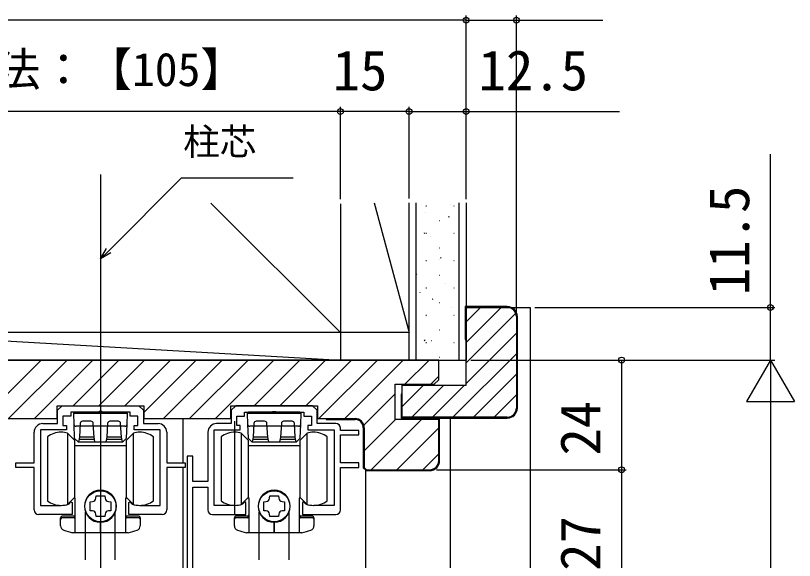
# Model space of a CAD drawing. Units: millimetres, scale not verified. Extents: x -525 to 525, y -783 to 780.
# Drawn here: x -330 to -159.6, y 453.6 to 572.8 of the extents above; entities that cross this region are included whole.
import ezdxf
from ezdxf.enums import TextEntityAlignment as Align

# ---------------------------------------------------------------- set-up
doc = ezdxf.new("R2010")
doc.units = ezdxf.units.MM
doc.header["$LTSCALE"] = 4
for name, color, linetype in [('0-3_YKK_11', 7, 'Continuous'), ('0-4_YKK_12', 2, 'Continuous'), ('0-5_YKK_13', 4, 'Continuous'), ('0-7_YKK_D', 6, 'Continuous'), ('0-9_YSS_K', 3, 'Continuous'), ('0-A_YSS_KE', 3, 'Continuous')]:
    doc.layers.add(name, color=color, linetype=linetype)
doc.styles.add('ＭＳ ゴシック', font='')
doc.styles.get('ＭＳ ゴシック').set_extended_font_data('MS Gothic')

msp = doc.modelspace()

# ---------------------------------------------------------------- linework, layer by layer
at = {"layer": '0-3_YKK_11'}
msp.add_line((-292.433, 476.429), (-292.433, 447.029), dxfattribs=at)
for points in [[(-324.033, 483.529), (-320.833, 483.529), (-320.833, 486.429), (-319.833, 487.429)], [(-319.833, 487.429), (-303.033, 487.429), (-302.033, 486.429), (-302.033, 483.529), (-298.833, 483.529)], [(-259.933, 483.529), (-264.033, 483.529), (-264.033, 486.429), (-265.033, 487.429), (-281.833, 487.429), (-282.833, 486.429), (-282.833, 483.529), (-286.033, 483.529)], [(-302.783, 465.629), (-298.333, 465.629), (-298.333, 482.129), (-304.033, 482.129), (-304.033, 483.129), (-303.233, 483.129), (-303.233, 485.129), (-304.933, 485.129), (-304.933, 486.029), (-310.975, 486.029), (-311.158, 486.149), (-311.708, 486.149), (-311.891, 486.029), (-317.933, 486.029), (-317.933, 485.129), (-319.633, 485.129), (-319.633, 483.129), (-318.833, 483.129), (-318.833, 482.129), (-324.533, 482.129), (-324.533, 465.629), (-320.083, 465.629)], [(-282.083, 465.629), (-286.533, 465.629), (-286.533, 482.129), (-280.833, 482.129), (-280.833, 483.129), (-281.633, 483.129), (-281.633, 485.129), (-279.933, 485.129), (-279.933, 486.029), (-273.891, 486.029), (-273.708, 486.149), (-273.158, 486.149), (-272.975, 486.029), (-266.933, 486.029), (-266.933, 485.129), (-265.233, 485.129), (-265.233, 483.129), (-266.033, 483.129), (-266.033, 482.129), (-260.333, 482.129), (-260.333, 465.629), (-264.783, 465.629)], [(-258.933, 464.629), (-258.933, 473.929), (-254.933, 473.929), (-254.933, 474.929), (-258.933, 474.929), (-258.933, 481.029), (-254.933, 481.029), (-254.933, 482.029), (-258.933, 482.029), (-258.933, 482.529)], [(-325.933, 464.629), (-325.933, 473.929), (-329.933, 473.929), (-329.933, 474.929), (-325.933, 474.929), (-325.933, 481.629)], [(-296.933, 481.629), (-296.933, 474.929), (-292.933, 474.929), (-292.933, 473.929), (-296.933, 473.929), (-296.933, 464.629)], [(-287.933, 481.629), (-287.933, 470.829), (-291.233, 470.829), (-291.233, 476.429), (-292.433, 476.429)], [(-291.233, 447.029), (-291.233, 469.629), (-287.933, 469.629), (-287.933, 464.629)], [(-318.398, 465.894), (-318.278, 465.967), (-317.88, 466.365), (-317.633, 466.263), (-317.633, 463.629), (-324.933, 463.629)], [(-297.933, 463.629), (-305.233, 463.629), (-305.233, 466.263), (-304.986, 466.365), (-304.588, 465.967), (-304.468, 465.894)], [(-286.933, 463.629), (-279.633, 463.629), (-279.633, 466.263), (-279.88, 466.365), (-280.278, 465.967), (-280.398, 465.894)], [(-266.468, 465.894), (-266.588, 465.967), (-266.986, 466.365), (-267.233, 466.263), (-267.233, 463.629), (-259.933, 463.629)]]:
    msp.add_lwpolyline(points, dxfattribs=at)
for centre, radius, start, end in [((-324.033, 481.629), 1.9, 90.00001, 179.99999), ((-298.833, 481.629), 1.9, 0.00001, 89.99999), ((-286.033, 481.629), 1.9, 90.00001, 179.99999), ((-259.933, 482.529), 1, 0.00001, 89.99999), ((-320.083, 471.129), 5.5, 270, 287.83761), ((-302.783, 471.129), 5.5, 252.16239, 270), ((-282.083, 471.129), 5.5, 270, 287.83761), ((-264.783, 471.129), 5.5, 252.16239, 270), ((-324.933, 464.629), 1, 180.00001, 269.99999), ((-297.933, 464.629), 1, 270.00001, 359.99999), ((-286.933, 464.629), 1, 180.00001, 269.99999), ((-259.933, 464.629), 1, 270.00001, 359.99999)]:
    msp.add_arc(centre, radius, start, end, dxfattribs=at)
at = {"layer": '0-4_YKK_12'}
for p, q in [((-311.433, 538.003), (-311.433, 185.429)), ((-222.433, 508.929), (-217.433, 508.929)), ((-217.433, 508.929), (-217.433, 327.931)), ((-293.433, 484.629), (-293.433, 474.929)), ((-234.933, 484.729), (-234.933, 327.931)), ((-293.433, 473.929), (-293.433, 327.931)), ((-253.433, 473.629), (-253.433, 327.931))]:
    msp.add_line(p, q, dxfattribs=at)
at = {"layer": '0-5_YKK_13'}
for p, q in [((-317.333, 485.729), (-317.033, 486.029)), ((-317.333, 485.729), (-317.253, 483.429)), ((-311.433, 486.029), (-317.033, 486.029)), ((-305.833, 486.029), (-311.433, 486.029)), ((-305.833, 486.029), (-305.533, 485.729)), ((-279.333, 485.729), (-279.033, 486.029)), ((-279.333, 485.729), (-279.253, 483.429)), ((-273.433, 486.029), (-279.033, 486.029)), ((-267.833, 486.029), (-273.433, 486.029)), ((-267.833, 486.029), (-267.533, 485.729)), ((-313.511, 484.029), (-315.355, 484.029)), ((-307.511, 484.029), (-309.355, 484.029)), ((-282.033, 463.63), (-282.033, 484.031)), ((-275.511, 484.029), (-277.355, 484.029)), ((-269.511, 484.029), (-271.355, 484.029)), ((-317.253, 483.429), (-317.144, 480.329)), ((-311.433, 482.929), (-316.752, 482.929)), ((-315.854, 483.552), (-316.033, 480.529)), ((-312.833, 480.529), (-313.012, 483.552)), ((-306.114, 482.929), (-311.433, 482.929)), ((-309.854, 483.552), (-310.033, 480.529)), ((-306.833, 480.529), (-307.012, 483.552)), ((-305.722, 480.329), (-305.613, 483.429)), ((-279.253, 483.429), (-279.144, 480.329)), ((-273.433, 482.929), (-278.752, 482.929)), ((-277.854, 483.552), (-278.033, 480.529)), ((-274.833, 480.529), (-275.012, 483.552)), ((-268.114, 482.929), (-273.433, 482.929)), ((-271.854, 483.552), (-272.033, 480.529)), ((-268.833, 480.529), (-269.012, 483.552)), ((-267.722, 480.329), (-267.613, 483.429)), ((-323.033, 480.63), (-323.033, 473.63)), ((-318.633, 481.43), (-317.033, 479.83)), ((-318.633, 481.43), (-318.633, 465.83)), ((-310.033, 480.529), (-310.233, 479.529)), ((-306.833, 480.529), (-310.033, 480.529)), ((-306.633, 479.529), (-306.833, 480.529)), ((-305.833, 479.83), (-304.233, 481.43)), ((-304.233, 465.83), (-304.233, 481.43)), ((-299.833, 473.63), (-299.833, 480.63)), ((-285.033, 480.63), (-285.033, 473.63)), ((-280.633, 481.43), (-279.033, 479.83)), ((-280.633, 481.43), (-280.633, 465.83)), ((-272.033, 480.529), (-272.233, 479.529)), ((-268.833, 480.529), (-272.033, 480.529)), ((-268.633, 479.529), (-268.833, 480.529)), ((-267.833, 479.83), (-266.233, 481.43)), ((-266.233, 465.83), (-266.233, 481.43)), ((-261.833, 473.63), (-261.833, 480.63)), ((-316.317, 479.529), (-317.144, 480.329)), ((-317.033, 467.43), (-317.033, 479.83)), ((-312.733, 480.029), (-316.133, 480.029)), ((-311.433, 479.529), (-310.224, 479.529)), ((-310.224, 479.529), (-306.55, 479.529)), ((-306.733, 480.029), (-310.133, 480.029)), ((-305.722, 480.329), (-306.55, 479.529)), ((-305.833, 479.83), (-305.833, 467.43)), ((-278.317, 479.529), (-279.144, 480.329)), ((-279.033, 467.43), (-279.033, 479.83)), ((-274.733, 480.029), (-278.133, 480.029)), ((-273.433, 479.529), (-272.224, 479.529)), ((-272.224, 479.529), (-268.55, 479.529)), ((-268.733, 480.029), (-272.133, 480.029)), ((-267.722, 480.329), (-268.55, 479.529)), ((-267.833, 479.83), (-267.833, 467.43)), ((-311.433, 478.68), (-317.033, 478.68)), ((-305.833, 478.68), (-311.433, 478.68)), ((-273.433, 478.68), (-279.033, 478.68)), ((-267.833, 478.68), (-273.433, 478.68)), ((-323.033, 473.63), (-323.033, 466.63)), ((-299.833, 466.63), (-299.833, 473.63)), ((-285.033, 473.63), (-285.033, 466.63)), ((-261.833, 466.63), (-261.833, 473.63)), ((-317.033, 467.43), (-318.633, 465.83)), ((-312.441, 467.175), (-312.403, 467.68)), ((-304.233, 465.83), (-305.833, 467.43)), ((-279.033, 467.43), (-280.633, 465.83)), ((-274.441, 467.175), (-274.403, 467.68)), ((-266.233, 465.83), (-267.833, 467.43)), ((-314.683, 453.73), (-314.683, 464.131)), ((-308.183, 453.73), (-308.183, 464.131)), ((-276.683, 453.73), (-276.683, 464.131)), ((-270.183, 453.73), (-270.183, 464.131)), ((-320.133, 461.149), (-320.133, 462.93)), ((-317.233, 463.23), (-319.833, 463.23)), ((-317.233, 462.93), (-319.833, 462.93)), ((-311.433, 461.93), (-311.433, 459.63)), ((-311.433, 459.63), (-311.433, 461.93)), ((-303.033, 463.23), (-305.633, 463.23)), ((-303.033, 462.93), (-305.633, 462.93)), ((-302.733, 462.93), (-302.733, 461.149)), ((-282.133, 461.149), (-282.133, 462.93)), ((-279.233, 463.23), (-281.833, 463.23)), ((-279.233, 462.93), (-281.833, 462.93)), ((-273.433, 461.93), (-273.433, 459.63)), ((-273.433, 459.63), (-273.433, 461.93)), ((-265.033, 463.23), (-267.633, 463.23)), ((-265.033, 462.93), (-267.633, 462.93)), ((-264.733, 462.93), (-264.733, 461.149)), ((-311.433, 459.63), (-317.511, 459.63)), ((-305.355, 459.63), (-311.433, 459.63)), ((-273.433, 459.63), (-279.511, 459.63)), ((-267.355, 459.63), (-273.433, 459.63))]:
    msp.add_line(p, q, dxfattribs=at)
for points in [[(-305.613, 483.429), (-305.533, 485.729), (-317.333, 485.729)], [(-267.613, 483.429), (-267.533, 485.729), (-279.333, 485.729)], [(-312.633, 479.529), (-312.833, 480.529), (-316.033, 480.529), (-316.233, 479.529)], [(-274.633, 479.529), (-274.833, 480.529), (-278.033, 480.529), (-278.233, 479.529)], [(-316.317, 479.529), (-312.642, 479.529), (-311.433, 479.529)], [(-278.317, 479.529), (-274.642, 479.529), (-273.433, 479.529)], [(-316.933, 459.63), (-316.933, 467.23), (-317.233, 467.23)], [(-312.403, 467.68), (-310.463, 467.68), (-310.425, 467.175)], [(-305.633, 467.23), (-305.933, 467.23), (-305.933, 459.63)], [(-278.933, 459.63), (-278.933, 467.23), (-279.233, 467.23)], [(-274.403, 467.68), (-272.463, 467.68), (-272.425, 467.175)], [(-267.633, 467.23), (-267.933, 467.23), (-267.933, 459.63)], [(-313.179, 464.422), (-313.683, 464.46), (-313.683, 466.4), (-313.179, 466.438)], [(-309.688, 466.438), (-309.183, 466.4), (-309.183, 464.46), (-309.688, 464.422)], [(-275.179, 464.422), (-275.683, 464.46), (-275.683, 466.4), (-275.179, 466.438)], [(-271.688, 466.438), (-271.183, 466.4), (-271.183, 464.46), (-271.688, 464.422)], [(-310.425, 463.684), (-310.463, 463.18), (-312.403, 463.18), (-312.441, 463.684)], [(-272.425, 463.684), (-272.463, 463.18), (-274.403, 463.18), (-274.441, 463.684)]]:
    msp.add_lwpolyline(points, dxfattribs=at)
for centre in [(-311.433, 465.43), (-273.433, 465.43)]:
    msp.add_circle(centre, 3.4, dxfattribs=at)
for centre, radius, start, end in [((-315.355, 483.529), 0.5, 90, 177.4552), ((-313.511, 483.529), 0.5, 2.5448, 90), ((-309.355, 483.529), 0.5, 90, 177.4552), ((-307.511, 483.529), 0.5, 2.5448, 90), ((-277.355, 483.529), 0.5, 90, 177.4552), ((-275.511, 483.529), 0.5, 2.5448, 90), ((-271.355, 483.529), 0.5, 90, 177.4552), ((-269.511, 483.529), 0.5, 2.5448, 90), ((-316.752, 483.429), 0.5, 182, 270), ((-306.114, 483.429), 0.5, 270, 358), ((-278.752, 483.429), 0.5, 182, 270), ((-268.114, 483.429), 0.5, 270, 358), ((-320.033, 476.63), 5, 90, 126.8699), ((-320.033, 476.63), 5, 73.7398, 90), ((-302.833, 476.63), 5, 90, 106.2602), ((-302.833, 476.63), 5, 53.1301, 90), ((-282.033, 476.63), 5, 90, 126.8699), ((-282.033, 476.63), 5, 73.7398, 90), ((-264.833, 476.63), 5, 90, 106.2602), ((-264.833, 476.63), 5, 53.1301, 90), ((-311.433, 465.43), 3.5, 90, 270), ((-311.433, 465.43), 3.5, 270, 90), ((-273.433, 465.43), 3.5, 90, 270), ((-273.433, 465.43), 3.5, 270, 90), ((-313.239, 467.236), 0.8, 274.33284, 355.66716), ((-309.627, 467.236), 0.8, 184.33284, 265.66716), ((-275.239, 467.236), 0.8, 274.33284, 355.66716), ((-271.627, 467.236), 0.8, 184.33284, 265.66716), ((-320.033, 470.63), 5, 233.1301, 270), ((-320.033, 470.63), 5, 270, 286.2602), ((-302.833, 470.63), 5, 253.7398, 270), ((-302.833, 470.63), 5, 270, 306.8699), ((-282.033, 470.63), 5, 233.1301, 270), ((-282.033, 470.63), 5, 270, 286.2602), ((-264.833, 470.63), 5, 253.7398, 270), ((-264.833, 470.63), 5, 270, 306.8699), ((-317.233, 463.53), 0.3, 270, 0), ((-313.239, 463.624), 0.8, 4.33284, 85.66716), ((-309.627, 463.624), 0.8, 94.33284, 175.66716), ((-305.633, 463.53), 0.3, 180, 270), ((-279.233, 463.53), 0.3, 270, 0), ((-275.239, 463.624), 0.8, 4.33284, 85.66716), ((-271.627, 463.624), 0.8, 94.33284, 175.66716), ((-267.633, 463.53), 0.3, 180, 270), ((-319.833, 462.93), 0.3, 90, 180), ((-319.833, 462.63), 0.3, 90, 180), ((-317.233, 463.23), 0.3, 270, 0), ((-305.633, 463.23), 0.3, 180, 270), ((-303.033, 462.93), 0.3, 0, 90), ((-303.033, 462.63), 0.3, 0, 90), ((-281.833, 462.93), 0.3, 90, 180), ((-281.833, 462.63), 0.3, 90, 180), ((-279.233, 463.23), 0.3, 270, 0), ((-267.633, 463.23), 0.3, 180, 270), ((-265.033, 462.93), 0.3, 0, 90), ((-265.033, 462.63), 0.3, 0, 90), ((-319.133, 461.149), 1, 180, 251.28667), ((-311.433, 483.88), 25, 251.28667, 255.93013), ((-311.433, 483.88), 25, 284.06987, 288.71333), ((-303.733, 461.149), 1, 288.71333, 0), ((-281.133, 461.149), 1, 180, 251.28667), ((-273.433, 483.88), 25, 251.28667, 255.93013), ((-273.433, 483.88), 25, 284.06987, 288.71333), ((-265.733, 461.149), 1, 288.71333, 0)]:
    msp.add_arc(centre, radius, start, end, dxfattribs=at)
at = {"layer": '0-7_YKK_D'}
for p, q in [((-231.433, 532.607), (-231.433, 572.8)), ((-220.433, 507.929), (-220.433, 572.8)), ((-231.433, 571.8), (-391.433, 571.8)), ((-258.933, 532.607), (-258.933, 552.8)), ((-258.933, 532.607), (-258.933, 552.8)), ((-243.933, 532.8), (-243.933, 552.8)), ((-243.933, 532.8), (-243.933, 552.8)), ((-231.433, 532.8), (-231.433, 552.8)), ((-258.933, 551.8), (-363.933, 551.8)), ((-243.933, 551.8), (-258.933, 551.8)), ((-216.433, 508.929), (-163.883, 508.929)), ((-230.433, 497.429), (-196.433, 497.429)), ((-230.433, 497.429), (-163.883, 497.429)), ((-227.433, 497.429), (-163.883, 497.429)), ((-197.433, 497.429), (-197.433, 473.429)), ((-164.883, 497.429), (-170.133, 488.336)), ((-164.883, 497.429), (-159.633, 488.336)), ((-164.883, 497.429), (-164.883, 479.243)), ((-170.133, 488.336), (-159.633, 488.336)), ((-164.883, 486.929), (-164.883, 207.929)), ((-237.933, 473.429), (-196.433, 473.429)), ((-221.933, 473.429), (-196.433, 473.429)), ((-197.433, 473.429), (-197.433, 446.429))]:
    msp.add_line(p, q, dxfattribs=at)
for points in [[(-231.433, 571.8), (-220.433, 571.8), (-201.542, 571.8)], [(-243.933, 551.8), (-231.433, 551.8), (-197.883, 551.8)], [(-164.883, 497.429), (-164.883, 508.929), (-164.883, 542.479)], [(-311.433, 519.549), (-309.63, 521.353), (-293.668, 537.314), (-269.276, 537.314)], [(-309.147, 520.869), (-311.433, 519.549), (-310.113, 521.836)]]:
    msp.add_lwpolyline(points, dxfattribs=at)
for centre in [(-231.433, 571.8), (-231.433, 571.8), (-220.433, 571.8), (-258.933, 551.8), (-258.933, 551.8), (-243.933, 551.8), (-243.933, 551.8), (-231.433, 551.8), (-164.883, 508.929), (-197.433, 497.429), (-197.433, 473.429), (-197.433, 473.429)]:
    msp.add_circle(centre, 0.637, dxfattribs=at)
at = {"layer": '0-9_YSS_K'}
for p, q in [((-258.933, 503.429), (-287.274, 531.771)), ((-258.933, 531.607), (-258.933, 497.429)), ((-251.535, 531.8), (-243.933, 503.429)), ((-243.933, 497.429), (-243.933, 531.8)), ((-242.433, 531.8), (-242.433, 497.429)), ((-234.864, 531.56), (-234.845, 531.567)), ((-232.933, 497.429), (-232.933, 531.8)), ((-231.433, 531.8), (-231.433, 497.429)), ((-240.223, 531.19), (-240.123, 531.19)), ((-234.143, 531.19), (-234.043, 531.19)), ((-240.35, 529.617), (-240.332, 529.624)), ((-235.279, 528.744), (-235.112, 528.854)), ((-237.373, 527.96), (-237.273, 527.96)), ((-240.658, 525.184), (-240.491, 525.294)), ((-240.223, 525.21), (-240.123, 525.21)), ((-234.143, 525.21), (-234.043, 525.21)), ((-239.153, 524.359), (-239.134, 524.366)), ((-237.373, 521.98), (-237.273, 521.98)), ((-237.048, 519.738), (-236.881, 519.848)), ((-240.223, 519.23), (-240.123, 519.23)), ((-237.201, 519.369), (-237.182, 519.375)), ((-234.143, 519.23), (-234.043, 519.23)), ((-242.427, 516.178), (-242.26, 516.288)), ((-237.373, 516), (-237.273, 516)), ((-240.223, 513.25), (-240.123, 513.25)), ((-235.909, 514.144), (-235.89, 514.151)), ((-234.143, 513.25), (-234.043, 513.25)), ((-241.489, 512.168), (-241.47, 512.175)), ((-238.817, 510.731), (-238.65, 510.842)), ((-237.373, 510.02), (-237.273, 510.02)), ((-234.711, 508.887), (-234.692, 508.893)), ((-231.433, 505.774), (-228.277, 508.929)), ((-231.433, 501.284), (-223.787, 508.929)), ((-240.223, 507.27), (-240.123, 507.27)), ((-240.197, 506.944), (-240.178, 506.951)), ((-234.143, 507.27), (-234.043, 507.27)), ((-231.433, 496.794), (-220.57, 507.657)), ((-243.933, 503.429), (-258.933, 503.429)), ((-237.373, 504.04), (-237.273, 504.04)), ((-231.433, 492.303), (-220.433, 503.303)), ((-240.586, 501.725), (-240.419, 501.835)), ((-240.223, 501.29), (-240.123, 501.29)), ((-238.999, 501.686), (-238.98, 501.693)), ((-234.143, 501.29), (-234.043, 501.29)), ((-237.373, 498.06), (-237.273, 498.06)), ((-234.317, 484.929), (-220.433, 498.813)), ((-391.433, 497.429), (-311.433, 497.429)), ((-337.201, 484.629), (-324.401, 497.429)), ((-331.544, 484.629), (-318.744, 497.429)), ((-325.887, 484.629), (-313.087, 497.429)), ((-317.43, 487.429), (-307.43, 497.429)), ((-311.773, 487.429), (-301.773, 497.429)), ((-311.433, 497.429), (-231.433, 497.429)), ((-306.116, 487.429), (-296.116, 497.429)), ((-301.933, 485.956), (-290.46, 497.429)), ((-297.603, 484.629), (-284.803, 497.429)), ((-291.946, 484.629), (-279.146, 497.429)), ((-286.289, 484.629), (-273.489, 497.429)), ((-277.832, 487.429), (-267.832, 497.429)), ((-272.175, 487.429), (-262.175, 497.429)), ((-266.519, 487.429), (-256.519, 497.429)), ((-263.662, 484.629), (-250.862, 497.429)), ((-258.005, 484.629), (-245.205, 497.429)), ((-244.848, 492.129), (-239.548, 497.429)), ((-229.827, 484.929), (-220.433, 494.323)), ((-239.191, 492.129), (-237.433, 493.887)), ((-245.433, 491.774), (-245.277, 491.929)), ((-245.433, 487.284), (-240.787, 491.929)), ((-243.297, 484.929), (-236.297, 491.929)), ((-238.807, 484.929), (-231.807, 491.929)), ((-253.807, 483.17), (-246.933, 490.044)), ((-225.337, 484.929), (-220.433, 489.833)), ((-253.733, 477.587), (-246.891, 484.429)), ((-252.234, 473.429), (-241.234, 484.429)), ((-246.577, 473.429), (-237.433, 482.574)), ((-240.921, 473.429), (-237.433, 476.917))]:
    msp.add_line(p, q, dxfattribs=at)
msp.add_lwpolyline([(-258.933, 503.429), (-363.933, 503.429), (-258.933, 497.429)], dxfattribs=at)
at = {"layer": '0-A_YSS_KE'}
for p, q in [((-220.433, 506.929), (-220.433, 486.929)), ((-220.233, 486.929), (-220.233, 506.929))]:
    msp.add_line(p, q, dxfattribs=at)
for points in [[(-222.433, 509.129), (-231.633, 509.129), (-231.633, 501.929), (-231.433, 501.929)], [(-231.433, 491.929), (-231.433, 508.929), (-222.433, 508.929)], [(-237.433, 497.429), (-385.433, 497.429), (-385.433, 493.129), (-384.433, 492.129), (-375.933, 492.129), (-375.933, 484.429), (-385.433, 484.429), (-385.433, 475.429)], [(-237.433, 475.429), (-237.433, 484.429), (-244.433, 484.429), (-246.933, 484.429), (-246.933, 492.129), (-238.433, 492.129), (-237.433, 493.129), (-237.433, 497.429)], [(-222.433, 484.929), (-245.433, 484.929), (-245.433, 491.929), (-231.433, 491.929)], [(-245.433, 489.929), (-245.633, 489.929), (-245.633, 484.729), (-222.433, 484.729)], [(-367.133, 484.629), (-358.933, 484.629), (-358.933, 487.429), (-339.933, 487.429), (-339.933, 484.629), (-320.933, 484.629), (-320.933, 487.429), (-301.933, 487.429), (-301.933, 484.629), (-282.933, 484.629), (-282.933, 487.429), (-263.933, 487.429), (-263.933, 484.629), (-255.733, 484.629)], [(-262.033, 484.629), (-262.033, 484.429), (-255.733, 484.429)], [(-237.233, 475.429), (-237.233, 484.629), (-244.233, 484.629), (-244.233, 484.429)], [(-253.933, 482.629), (-253.933, 473.847), (-253.316, 473.229), (-239.433, 473.229)], [(-253.733, 482.629), (-253.733, 473.929), (-253.233, 473.429), (-239.433, 473.429)]]:
    msp.add_lwpolyline(points, dxfattribs=at)
for centre, radius, start, end in [((-222.433, 506.929), 2.2, 0, 90), ((-222.433, 506.929), 2, 0, 90), ((-222.433, 486.929), 2, 270, 0), ((-222.433, 486.929), 2.2, 270, 0), ((-255.733, 482.629), 2, 0.00001, 89.99999), ((-255.733, 482.629), 1.8, 0.00001, 89.99999), ((-239.433, 475.429), 2, 270.00001, 359.99999), ((-239.433, 475.429), 2.2, 270.00001, 359.99999)]:
    msp.add_arc(centre, radius, start, end, dxfattribs=at)

# ---------------------------------------------------------------- texts
at = {"layer": '0-7_YKK_D', "style": 'ＭＳ ゴシック'}
for s, height, p in [('柱寸法：【105】', 7.331, (-354.53, 555.164)), ('15', 8.798, (-260.638, 553.8)), ('12.5', 8.798, (-228.724, 553.8)), ('柱芯', 5.865, (-293.339, 540.522))]:
    msp.add_text(s, height=height, dxfattribs=at).set_placement(p, align=Align.BOTTOM_LEFT)
for s, p in [('11.5', (-166.883, 511.638)), ('24', (-199.433, 476.532)), ('27', (-199.433, 451.304))]:
    msp.add_text(s, height=8.798, rotation=90, dxfattribs=at).set_placement(p, align=Align.BOTTOM_LEFT)

doc.saveas('drawing.dxf')
